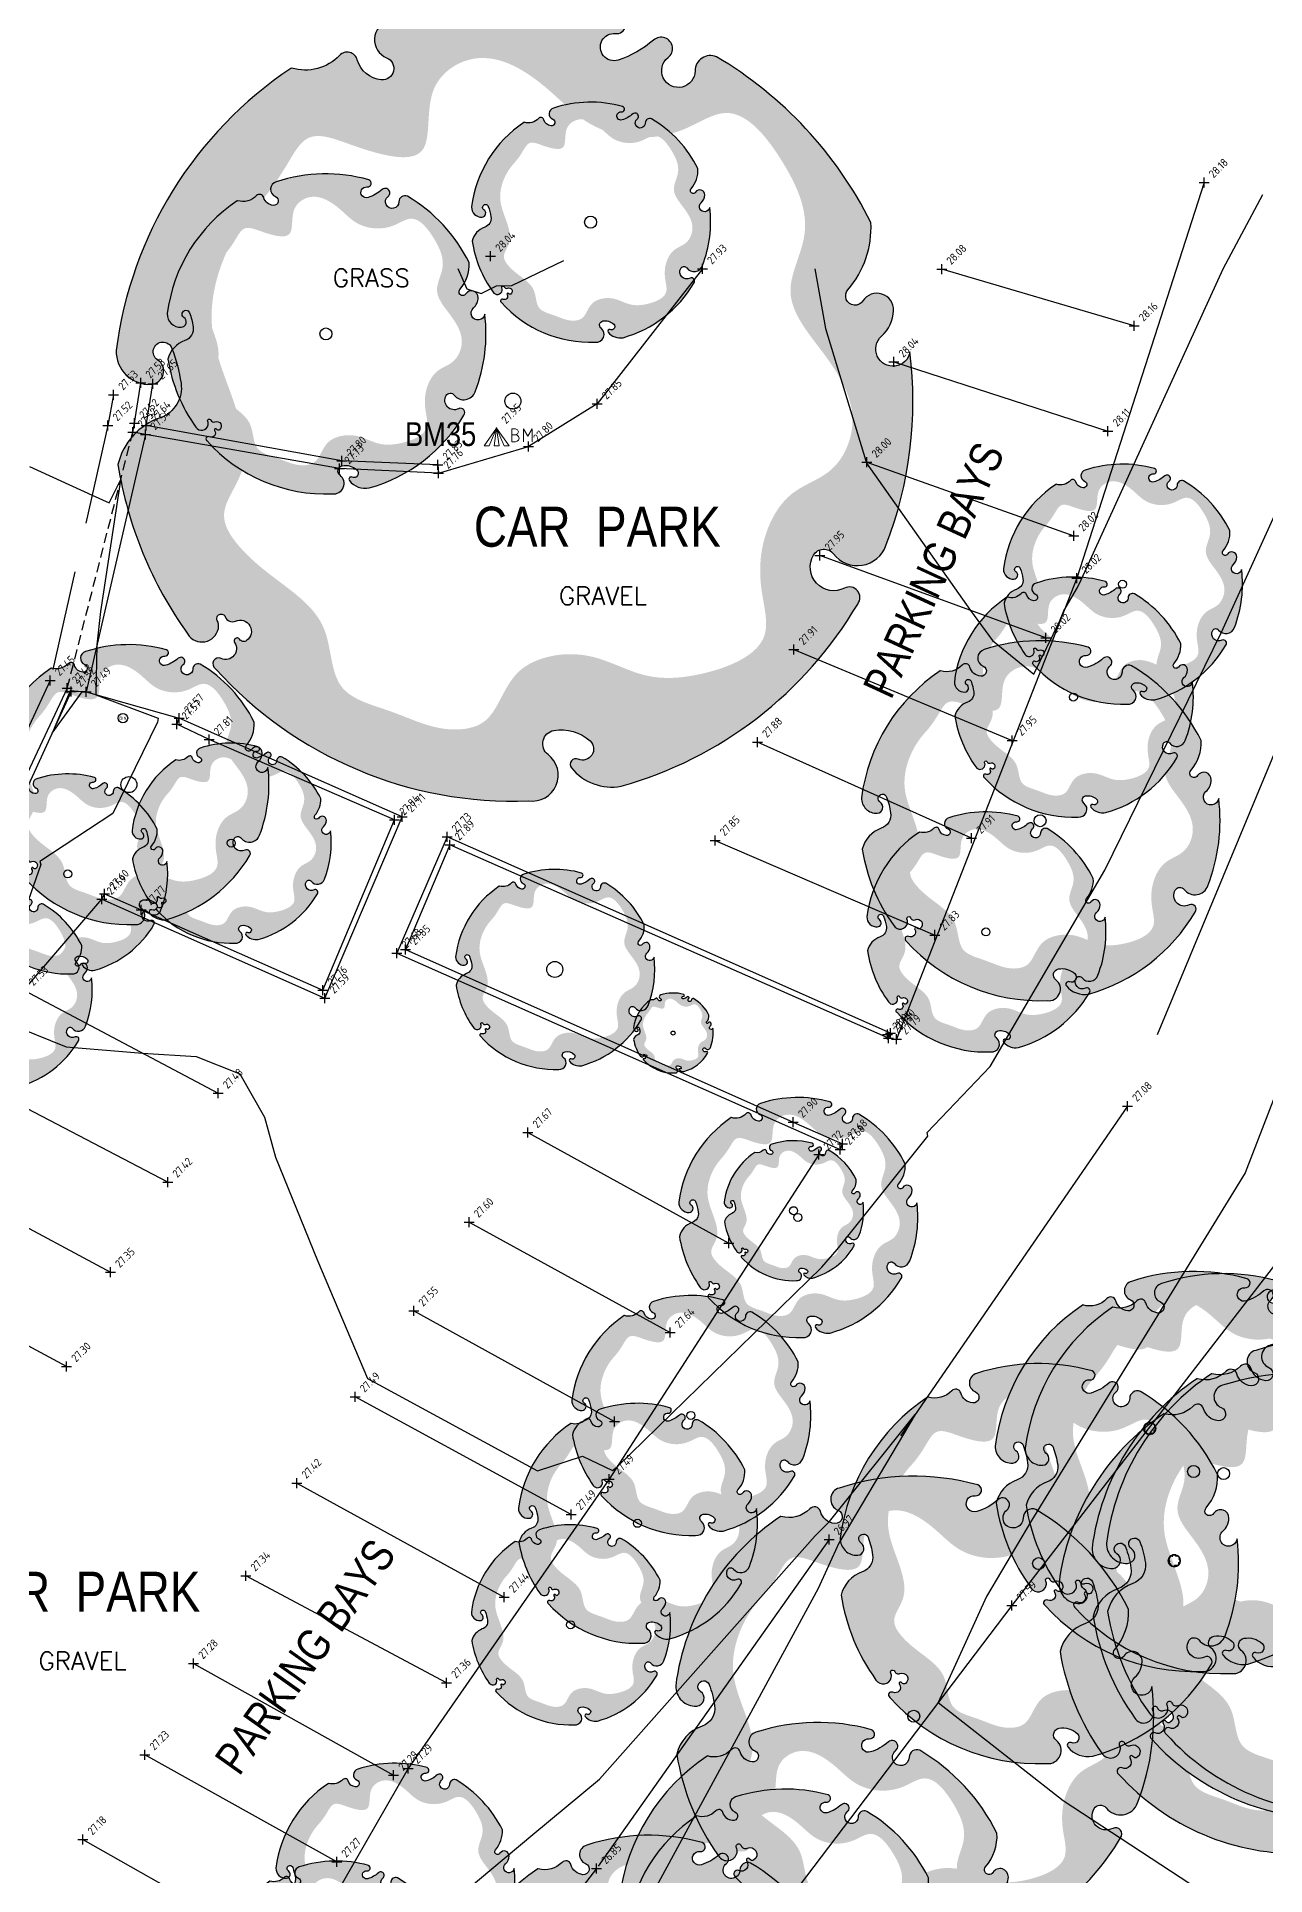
# Model space of a CAD drawing. Header units: metres. Extents: x 245957 to 247358, y 7418632 to 7419642.
# Drawn here: x 246397.84 to 246428.55, y 7419050.62 to 7419096.57 of the extents above; entities that cross this region are included whole.
import ezdxf
from ezdxf.enums import TextEntityAlignment as Align

# ---------------------------------------------------------------- set-up
doc = ezdxf.new("R2010")
doc.units = ezdxf.units.M
doc.header["$PDSIZE"] = 1
for name, pattern in [('DASHDOT', [10, 5, -2.5, 0, -2.5]), ('DASHED', [0.75, 0.5, -0.25]), ('HIDDEN', [0.375, 0.25, -0.125]), ('PHANTOM', [2.5, 1.25, -0.25, 0.25, -0.25, 0.25, -0.25])]:
    doc.linetypes.add(name, pattern=pattern)
for name, color, linetype in [('-TEXT', 7, 'Continuous'), ('017_NAIL-L', 8, 'Continuous'), ('102_TOP_OF_BANK', 37, 'PHANTOM'), ('102_TOP_OF_BANK-L', 37, 'PHANTOM'), ('102_TOP_OF_BANK-S', 37, 'PHANTOM'), ('103_TOE_OF_BATTER', 37, 'DASHDOT'), ('103_TOE_OF_BATTER-L', 37, 'DASHDOT'), ('103_TOE_OF_BATTER-S', 37, 'DASHDOT'), ('104_EXISTING_SURFACE-L', 35, 'Continuous'), ('104_EXISTING_SURFACE-S', 35, 'Continuous'), ('201_SINGLE_TREE-H', 63, 'Continuous'), ('201_SINGLE_TREE-S', 96, 'Continuous'), ('301_DRAIN_CONC-EARTH', 84, 'HIDDEN'), ('403_EDGE_OF_BITUMEN', 8, 'Continuous'), ('403_EDGE_OF_BITUMEN-L', 8, 'Continuous'), ('403_EDGE_OF_BITUMEN-S', 8, 'Continuous'), ('405_EDGE_FORMATION', 33, 'Continuous'), ('405_EDGE_FORMATION-L', 33, 'Continuous'), ('405_EDGE_FORMATION-S', 33, 'Continuous'), ('408_BACK_OF_KERB', 10, 'Continuous'), ('408_BACK_OF_KERB-L', 10, 'Continuous'), ('408_BACK_OF_KERB-S', 10, 'Continuous'), ('418_LANE_LINE_SOLID', 53, 'Continuous'), ('418_LANE_LINE_SOLID-L', 53, 'Continuous'), ('418_LANE_LINE_SOLID-S', 53, 'Continuous'), ('522_RUBBISH_BIN-S', 89, 'Continuous'), ('622_RETAIN_WALL_WOOD', 45, 'STONEWALL'), ('622_RETAIN_WALL_WOOD-L', 45, 'STONEWALL'), ('622_RETAIN_WALL_WOOD-S', 45, 'STONEWALL'), ('641_PARAPET-L', 228, 'Continuous'), ('641_PARAPET-S', 228, 'Continuous'), ('COORDS', 2, 'Continuous'), ('EX-BENCHMARK', 7, 'Continuous'), ('EX-BENCHMARK_(SLS)', 8, 'Continuous'), ('Surface_Contours_Major', 4, 'Continuous'), ('Surface_Contours_Minor', 253, 'Continuous')]:
    doc.layers.add(name, color=color, linetype=linetype)
for name, color, linetype, true_color in [('406_LIP_OF_KERB', 7, 'HIDDEN', 0xff4100), ('406_LIP_OF_KERB-L', 7, 'HIDDEN', 0xff4100), ('406_LIP_OF_KERB-S', 7, 'HIDDEN', 0xff4100), ('407_INVERT_OF_KERB', 7, 'DASHED', 0xff4100), ('407_INVERT_OF_KERB-L', 7, 'DASHED', 0xff4100), ('407_INVERT_OF_KERB-S', 7, 'DASHED', 0xff4100), ('419_EDGE_OF_CONCRETE', 7, 'Continuous', 0xff4100)]:
    doc.layers.add(name, color=color, linetype=linetype, true_color=true_color)
doc.styles.add('BOLD', font='ARIALN.TTF')
doc.styles.add('ISO', font='iso.shx')
doc.styles.add('ISO2.5', font='isocp.shx', dxfattribs={"height": 2.5})
doc.styles.get("Standard").update_dxf_attribs({"font": 'SIMPLEX.shx'})
doc.linetypes.add('STONEWALL', pattern='A,0,-0.0625,[131,AECCLAND,S=1,R=0,X=0,Y=0],-0.06303', length=0.12553)

# ---------------------------------------------------------------- blocks, each defined once
blk = doc.blocks.new('CROSS')
at = {"color": 0, "linetype": 'Continuous'}
for p, q in [((-0.5, 0), (0.5, 0)), ((0, -0.5), (0, 0.5))]:
    blk.add_line(p, q, dxfattribs=at)
blk = doc.blocks.new('201T')
at = {"layer": '201_SINGLE_TREE-S'}
blk.add_circle((0, 0), 0.5, dxfattribs=at)
blk = doc.blocks.new('201C')
at = {"layer": '201_SINGLE_TREE-H', "transparency": 33554534}
h = blk.add_hatch(color=256, dxfattribs=at)
h.paths.add_polyline_path([(-0.3717, -0.3344, 0.222926), (0.0196, -0.4996, 0.770799), (0.0439, -0.4417, -0.650302), (0.0511, -0.4116, -0.234737), (0.0964, -0.4247, -0.847312), (0.0816, -0.4475, 0.78443), (0.0732, -0.4583, 0.276934), (0.1352, -0.4813, 0.193599), (0.4309, -0.2536, 0.800435), (0.4144, -0.2337, -0.75216), (0.3757, -0.1925, -0.528914), (0.4006, -0.1909, 0.594112), (0.4663, -0.1804, 0.123805), (0.4962, 0.0616, -1.41759), (0.4607, 0.0811, 0.206906), (0.4758, 0.1133, 0.759729), (0.4374, 0.1252, -1.073307), (0.4187, 0.1392, 0.194379), (0.4474, 0.2231, 0.144612), (0.2544, 0.4304, 0.53339), (0.2277, 0.4128, -1.592592), (0.1939, 0.4293, 1.030038), (0.1758, 0.4513, -0.10361), (0.1314, 0.4262, -1.238487), (0.1282, 0.4593, 0.884725), (0.1336, 0.4818, 0.147549), (-0.1551, 0.4753, 0.71725), (-0.1579, 0.4291, -0.864032), (-0.1646, 0.4015, -0.310704), (-0.1946, 0.4266, 0.58143), (-0.2167, 0.4321, -0.281558), (-0.2766, 0.4162), (-0.2775, 0.4159, 0.217121), (-0.4959, 0.0634), (-0.4959, 0.0634, 0.440011), (-0.4522, 0.021, 0.723973), (-0.4442, 0.0516, -1.384648), (-0.4262, 0.0659, -0.051107), (-0.4149, 0.0223, -0.361502), (-0.441, -0.0208, 0.256822), (-0.4937, -0.0791, 0.116166), (-0.4065, -0.2911, 0.67803), (-0.3682, -0.2843, 0.170035), (-0.3696, -0.274, -1.054701), (-0.3596, -0.2696, 0.431903), (-0.3468, -0.2749, -0.910728), (-0.3329, -0.2993, -0.42046), (-0.3418, -0.2976, 1.007885), (-0.3479, -0.3018, -0.766634), (-0.3646, -0.3216, 0.938602), (-0.3717, -0.3344)])
edge = h.paths.add_edge_path(flags=16)
edge.add_spline(control_points=[(-0.3177, 0.2468), (-0.303, 0.2628), (-0.2856, 0.2893), (-0.256, 0.3411), (-0.1928, 0.3155), (-0.0921, 0.286), (-0.1162, 0.3941), (-0.0359, 0.4462), (0.0392, 0.3985), (0.1028, 0.3299), (0.1957, 0.3214), (0.2784, 0.3804), (0.3442, 0.2961), (0.3785, 0.2147), (0.3303, 0.1307), (0.3915, 0.0592), (0.4378, -0.0139), (0.4055, -0.0919), (0.3459, -0.1091), (0.3102, -0.1666), (0.3057, -0.2282), (0.3286, -0.3091), (0.2408, -0.3447), (0.1647, -0.3496), (0.103, -0.3142), (0.0463, -0.3153), (0.0047, -0.3356), (-0.0139, -0.3682), (-0.0327, -0.4069), (-0.0927, -0.4151), (-0.1463, -0.3868), (-0.23, -0.3665), (-0.2245, -0.2773), (-0.2864, -0.2294), (-0.3344, -0.1941), (-0.3737, -0.1409), (-0.3276, -0.0866), (-0.344, -0.0009), (-0.3866, 0.0828), (-0.3665, 0.1796), (-0.3359, 0.2271), (-0.3177, 0.2468)], knot_values=[0, 0, 0, 0, 0.064972, 0.101243, 0.15652, 0.245586, 0.324463, 0.387907, 0.486094, 0.554514, 0.671826, 0.728629, 0.823661, 0.919885, 0.989953, 1.075257, 1.171704, 1.23593, 1.293575, 1.346478, 1.426142, 1.479146, 1.570817, 1.644481, 1.712561, 1.774901, 1.807, 1.846291, 1.885582, 1.928182, 2.007036, 2.074591, 2.151638, 2.226455, 2.293426, 2.340744, 2.397548, 2.47317, 2.587294, 2.673595, 2.754259, 2.754259, 2.754259, 2.754259], degree=3, periodic=0)
at = {"layer": '201_SINGLE_TREE-S'}
blk.add_lwpolyline([(-0.3717, -0.3344, 0.222926), (0.0196, -0.4996, 0.770799), (0.0439, -0.4417, -0.650302), (0.0511, -0.4116, -0.234737), (0.0964, -0.4247, -0.847312), (0.0816, -0.4475, 0.78443), (0.0732, -0.4583, 0.276934), (0.1352, -0.4813, 0.193599), (0.4309, -0.2536, 0.800435), (0.4144, -0.2337, -0.75216), (0.3757, -0.1925, -0.528914), (0.4006, -0.1909, 0.594112), (0.4663, -0.1804, 0.123805), (0.4962, 0.0616, -1.41759), (0.4607, 0.0811, 0.206906), (0.4758, 0.1133, 0.759729), (0.4374, 0.1252, -1.073307), (0.4187, 0.1392, 0.194379), (0.4474, 0.2231, 0.144612), (0.2544, 0.4304, 0.53339), (0.2277, 0.4128, -1.592592), (0.1939, 0.4293, 1.030038), (0.1758, 0.4513, -0.10361), (0.1314, 0.4262, -1.238487), (0.1282, 0.4593, 0.884725), (0.1336, 0.4818, 0.147549), (-0.1551, 0.4753, 0.71725), (-0.1579, 0.4291, -0.864032), (-0.1646, 0.4015, -0.310704), (-0.1946, 0.4266, 0.58143), (-0.2167, 0.4321, -0.281558), (-0.2766, 0.4162), (-0.2775, 0.4159, 0.217121), (-0.4959, 0.0634), (-0.4959, 0.0634, 0.440011), (-0.4522, 0.021, 0.723973), (-0.4442, 0.0516, -1.384648), (-0.4262, 0.0659, -0.051107), (-0.4149, 0.0223, -0.361502), (-0.441, -0.0208, 0.256822), (-0.4937, -0.0791, 0.116166), (-0.4065, -0.2911, 0.67803), (-0.3682, -0.2843, 0.170035), (-0.3696, -0.274, -1.054701), (-0.3596, -0.2696, 0.431903), (-0.3468, -0.2749, -0.910728), (-0.3329, -0.2993, -0.42046), (-0.3418, -0.2976, 1.007885), (-0.3479, -0.3018, -0.766634), (-0.3646, -0.3216, 0.938602), (-0.3717, -0.3344)], format="xyb", dxfattribs=at)
blk = doc.blocks.new('522')
at = {"color": 0}
blk.add_circle((0, 0), 0.478, dxfattribs=at).dxf.unprotected_set("ltscale", 0)
at = {"color": 0, "style": 'ISO'}
blk.add_text('BIN', height=0.317, dxfattribs=at).set_placement((0, 0), align=Align.MIDDLE_CENTER)
blk = doc.blocks.new('GR')
at = {"layer": '-TEXT'}
blk.add_text('GRAVEL', height=0.45, dxfattribs=at).set_placement((0.042, -0.219), align=Align.CENTER)
blk = doc.blocks.new('G')
at = {"layer": '-TEXT'}
blk.add_text('GRASS', height=0.45, dxfattribs=at).set_placement((0.021, -0.235), align=Align.CENTER)
blk = doc.blocks.new('BM')
at = {"color": 0, "linetype": 'Continuous', "lineweight": 13}
for p, q in [((0, 0), (-0.31, -0.437)), ((-0.186, -0.437), (0, 0)), ((0, 0), (-0.062, -0.437)), ((0, 0), (0.186, -0.437)), ((0.31, -0.437), (0, 0)), ((0, 0), (0.062, -0.437)), ((-0.31, -0.437), (-0.186, -0.437)), ((-0.062, -0.437), (0.062, -0.437)), ((0.186, -0.437), (0.31, -0.437)), ((0.472, -0.017), (0.383, -0.017)), ((0.383, -0.017), (0.383, -0.339)), ((0.472, -0.161), (0.383, -0.161)), ((0.383, -0.161), (0.389, -0.161)), ((0.383, -0.339), (0.472, -0.339)), ((0.383, -0.339), (0.389, -0.339)), ((0.522, -0.039), (0.472, -0.017)), ((0.472, -0.161), (0.522, -0.139)), ((0.516, -0.172), (0.472, -0.161)), ((0.472, -0.339), (0.516, -0.327)), ((0.549, -0.206), (0.516, -0.172)), ((0.516, -0.327), (0.549, -0.294)), ((0.544, -0.089), (0.522, -0.039)), ((0.522, -0.139), (0.544, -0.089)), ((0.56, -0.25), (0.549, -0.206)), ((0.549, -0.294), (0.56, -0.25)), ((0.671, -0.339), (0.671, -0.017)), ((0.671, -0.017), (0.776, -0.194)), ((0.776, -0.194), (0.887, -0.017)), ((0.887, -0.017), (0.887, -0.339))]:
    blk.add_line(p, q, dxfattribs=at)

msp = doc.modelspace()

# ---------------------------------------------------------------- linework, layer by layer
at = {"layer": '102_TOP_OF_BANK', "ltscale": 20}
for p, q in [((246429.798, 7419067.186), (246422.211, 7419057.359)), ((246422.211, 7419057.359), (246415.26, 7419048.192))]:
    msp.add_line(p, q, dxfattribs=at)
at = {"layer": '103_TOE_OF_BATTER', "ltscale": 2}
for p, q in [((246429.682, 7419080.855), (246425.104, 7419069.838)), ((246425.104, 7419069.838), (246417.645, 7419059.005)), ((246417.645, 7419059.005), (246411.832, 7419050.783)), ((246411.832, 7419050.783), (246403.106, 7419039.513))]:
    msp.add_line(p, q, dxfattribs=at)
at = {"layer": '301_DRAIN_CONC-EARTH'}
msp.add_line((246398.601, 7419080.284), (246400.24, 7419086.686), dxfattribs=at)
at = {"layer": '403_EDGE_OF_BITUMEN'}
msp.add_line((246400.56, 7419086.631), (246399.073, 7419080.194), dxfattribs=at)
at = {"layer": '405_EDGE_FORMATION'}
for p, q in [((246427.021, 7419092.931), (246423.836, 7419083.036)), ((246414.477, 7419090.773), (246411.847, 7419087.393)), ((246411.847, 7419087.393), (246410.13, 7419086.332)), ((246407.885, 7419085.661), (246410.13, 7419086.332)), ((246423.836, 7419083.036), (246419.327, 7419071.517)), ((246399.073, 7419080.194), (246401.401, 7419079.54)), ((246397.516, 7419072.737), (246399.467, 7419075.011)), ((246417.386, 7419068.633), (246412.147, 7419060.519)), ((246412.147, 7419060.519), (246407.123, 7419053.287)), ((246407.123, 7419053.287), (246400.056, 7419040.963))]:
    msp.add_line(p, q, dxfattribs=at)
at = {"layer": '406_LIP_OF_KERB', "ltscale": 10}
for p, q in [((246399.759, 7419087.624), (246399.617, 7419086.853)), ((246399.617, 7419086.853), (246398.173, 7419080.48)), ((246398.173, 7419080.48), (246396.452, 7419076.764))]:
    msp.add_line(p, q, dxfattribs=at)
at = {"layer": '407_INVERT_OF_KERB', "ltscale": 10}
for p, q in [((246400.282, 7419086.912), (246400.437, 7419087.921)), ((246400.24, 7419086.686), (246400.282, 7419086.912)), ((246400.56, 7419086.631), (246400.24, 7419086.686)), ((246405.409, 7419085.777), (246400.56, 7419086.631)), ((246407.885, 7419085.661), (246405.409, 7419085.777)), ((246398.601, 7419080.284), (246396.804, 7419076.472))]:
    msp.add_line(p, q, dxfattribs=at)
at = {"layer": '408_BACK_OF_KERB'}
for p, q in [((246400.571, 7419086.855), (246400.741, 7419087.891)), ((246405.463, 7419085.973), (246400.571, 7419086.855)), ((246407.864, 7419085.874), (246405.463, 7419085.973)), ((246407.864, 7419085.874), (246407.885, 7419085.661)), ((246398.699, 7419080.208), (246396.976, 7419076.426))]:
    msp.add_line(p, q, dxfattribs=at)
at = {"layer": '418_LANE_LINE_SOLID'}
for p, q in [((246425.271, 7419089.343), (246420.461, 7419090.761)), ((246419.263, 7419088.443), (246424.615, 7419086.714)), ((246418.593, 7419085.936), (246423.761, 7419084.094)), ((246423.064, 7419081.543), (246417.417, 7419083.608)), ((246416.768, 7419081.256), (246422.223, 7419078.982)), ((246421.205, 7419076.537), (246415.854, 7419078.938)), ((246414.795, 7419076.483), (246420.289, 7419074.118)), ((246397.516, 7419072.737), (246402.373, 7419070.162)), ((246401.113, 7419067.94), (246396.201, 7419070.504)), ((246410.117, 7419069.18), (246415.14, 7419066.419)), ((246394.774, 7419068.318), (246399.678, 7419065.69)), ((246408.647, 7419066.942), (246413.67, 7419064.181)), ((246398.583, 7419063.332), (246393.394, 7419066.109)), ((246407.261, 7419064.72), (246412.284, 7419061.959)), ((246411.197, 7419059.63), (246405.797, 7419062.573)), ((246404.341, 7419060.418), (246409.525, 7419057.565)), ((246408.082, 7419055.425), (246403.064, 7419058.101)), ((246401.756, 7419055.906), (246406.76, 7419053.115)), ((246405.336, 7419050.948), (246400.54, 7419053.626)), ((246398.992, 7419051.509), (246404.065, 7419048.639))]:
    msp.add_line(p, q, dxfattribs=at)
at = {"layer": '419_EDGE_OF_CONCRETE'}
msp.add_line((246399.073, 7419080.194), (246398.699, 7419080.208), dxfattribs=at)
at = {"layer": '622_RETAIN_WALL_WOOD'}
for p, q in [((246401.338, 7419079.387), (246401.401, 7419079.54)), ((246402.147, 7419079.001), (246401.338, 7419079.387)), ((246406.971, 7419077.074), (246401.401, 7419079.54)), ((246406.784, 7419076.999), (246402.147, 7419079.001)), ((246404.989, 7419072.737), (246406.784, 7419076.999)), ((246405.038, 7419072.539), (246406.971, 7419077.074)), ((246408.094, 7419076.569), (246406.841, 7419073.668)), ((246419.181, 7419071.663), (246408.094, 7419076.569)), ((246408.164, 7419076.369), (246407.059, 7419073.754)), ((246419.128, 7419071.539), (246408.164, 7419076.369)), ((246399.467, 7419075.011), (246399.534, 7419075.146)), ((246399.534, 7419075.146), (246400.449, 7419074.748)), ((246399.467, 7419075.011), (246405.038, 7419072.539)), ((246400.449, 7419074.748), (246404.989, 7419072.737)), ((246406.841, 7419073.668), (246417.923, 7419068.757)), ((246407.059, 7419073.754), (246416.751, 7419069.439)), ((246419.128, 7419071.539), (246419.181, 7419071.663)), ((246416.751, 7419069.439), (246417.985, 7419068.9)), ((246417.923, 7419068.757), (246417.985, 7419068.9))]:
    msp.add_line(p, q, dxfattribs=at)
at = {"layer": 'COORDS', "color": 7, "linetype": 'Continuous'}
msp.add_point((246409.335, 7419086.785), dxfattribs=at)
at = {"layer": 'Surface_Contours_Major'}
for points, elevation in [([(246417.289, 7419090.767), (246417.554, 7419089.274), (246418.562, 7419085.972), (246418.569, 7419085.941), (246418.58, 7419085.911), (246421.184, 7419082.23), (246421.733, 7419081.482), (246422.767, 7419080.64), (246423.407, 7419081.958), (246423.516, 7419082.219), (246423.858, 7419082.804), (246423.951, 7419082.993), (246427.497, 7419090.768), (246428.487, 7419092.628)], 28), ([(246408.361, 7419090.774), (246408.588, 7419090.268), (246408.947, 7419090.154), (246409.331, 7419090.342), (246409.711, 7419090.353), (246411.015, 7419090.977)], 28), ([(246405.477, 7419047.645), (246410.236, 7419051.631), (246411.904, 7419053.015), (246417.295, 7419059.101), (246417.633, 7419059.43), (246417.657, 7419059.458), (246419.797, 7419062.132), (246417.89, 7419058.916), (246417.374, 7419057.782), (246413.062, 7419049.853)], 27)]:
    msp.add_lwpolyline(points, dxfattribs=dict(at, elevation=elevation))
at = {"layer": 'Surface_Contours_Minor', "elevation": 27.5}
for points in [[(246435.362, 7419091.049), (246434.531, 7419087.45), (246432.227, 7419079.776), (246430.352, 7419074.145), (246428.047, 7419068.174), (246422.704, 7419059.486), (246421.577, 7419057.587), (246420.372, 7419054.934), (246423.496, 7419052.487), (246427.151, 7419050.093), (246433.7, 7419044.372), (246435.314, 7419042.414), (246442.747, 7419038.662), (246450.917, 7419032.099), (246451.791, 7419031.29), (246454.37, 7419028.661), (246462.018, 7419023.062), (246463.843, 7419019.085), (246467.294, 7419015.159), (246470.03, 7419014.484)], [(246397.655, 7419085.832), (246399.223, 7419085.115), (246399.651, 7419084.92), (246399.934, 7419085.491), (246399.434, 7419082.206), (246399.344, 7419081.368), (246399.319, 7419080.125), (246400.872, 7419079.539), (246400.853, 7419079.441), (246399.743, 7419077.157), (246397.919, 7419075.953), (246397.94, 7419075.878), (246397.318, 7419074.088)], [(246397.045, 7419071.938), (246398.575, 7419071.324), (246400.481, 7419071.165), (246401.823, 7419071.078), (246402.913, 7419070.644), (246403.53, 7419069.568), (246403.803, 7419068.568), (246404.854, 7419065.98), (246406.108, 7419063.029), (246410.353, 7419060.721), (246411.478, 7419061.094), (246412.235, 7419060.73), (246412.34, 7419060.818), (246417.461, 7419065.817), (246417.851, 7419066.259), (246420.114, 7419069.087), (246420.096, 7419069.178), (246421.671, 7419070.835), (246424.536, 7419075.741), (246427.452, 7419081.686), (246428.831, 7419084.711)]]:
    msp.add_lwpolyline(points, dxfattribs=at)
msp.add_lwpolyline([(246398.223, 7419079.163), (246398.904, 7419080.101), (246398.97, 7419080.198), (246398.677, 7419080.224), (246398.478, 7419079.772)], close=True, dxfattribs=at)

# ---------------------------------------------------------------- block references
at = {"layer": '-TEXT'}
for name, p in [('G', (246406.182, 7419090.553)), ('GR', (246411.951, 7419082.587)), ('GR', (246398.941, 7419055.965))]:
    msp.add_blockref(name, p, dxfattribs=at)
at = {"layer": '102_TOP_OF_BANK-S', "xscale": 0.25, "yscale": 0.25, "zscale": 0.25}
msp.add_blockref('CROSS', (246422.211, 7419057.359), dxfattribs=at)
at = {"layer": '103_TOE_OF_BATTER-S', "xscale": 0.25, "yscale": 0.25, "zscale": 0.25}
for p in [(246425.104, 7419069.838), (246417.645, 7419059.005), (246411.832, 7419050.783)]:
    msp.add_blockref('CROSS', p, dxfattribs=at)
at = {"layer": '104_EXISTING_SURFACE-S', "xscale": 0.25, "yscale": 0.25, "zscale": 0.25}
msp.add_blockref('CROSS', (246409.183, 7419091.086), dxfattribs=at)
at = {"layer": '201_SINGLE_TREE-S'}
for name, p, xscale, yscale, zscale in [('201C', (246409.742, 7419087.463), 20, 20, 20), ('201C', (246411.683, 7419091.936), 6, 6, 6), ('201C', (246405.068, 7419089.142), 8, 8, 8), ('201T', (246411.683, 7419091.936), 0.3, 0.3, 0.3), ('201T', (246405.068, 7419089.142), 0.3, 0.3, 0.3), ('201T', (246409.742, 7419087.463), 0.4, 0.4, 0.4), ('201C', (246424.981, 7419082.887), 6, 6, 6), ('201C', (246423.752, 7419080.064), 6, 6, 6), ('201T', (246424.981, 7419082.887), 0.2, 0.2, 0.2), ('201C', (246422.919, 7419076.974), 9, 9, 9), ('201C', (246400.143, 7419077.876), 7, 7, 7), ('201T', (246423.752, 7419080.064), 0.2, 0.2, 0.2), ('201C', (246402.699, 7419076.414), 5, 5, 5), ('201C', (246398.612, 7419075.645), 5, 5, 5), ('201T', (246400.143, 7419077.876), 0.4, 0.4, 0.4), ('201C', (246421.567, 7419074.194), 6, 6, 6), ('201T', (246422.919, 7419076.974), 0.3, 0.3, 0.3), ('201T', (246402.699, 7419076.414), 0.2, 0.2, 0.2), ('201T', (246398.612, 7419075.645), 0.2, 0.2, 0.2), ('201C', (246410.789, 7419073.258), 5, 5, 5), ('201C', (246396.725, 7419072.738), 5, 5, 5), ('201T', (246421.567, 7419074.194), 0.2, 0.2, 0.2), ('201T', (246410.789, 7419073.258), 0.4, 0.4, 0.4), ('201C', (246413.747, 7419071.668), 2, 2, 2), ('201T', (246413.747, 7419071.668), 0.1, 0.1, 0.1), ('201C', (246416.865, 7419067.057), 6, 6, 6), ('201C', (246416.759, 7419067.227), 3.5, 3.5, 3.5), ('201T', (246416.759, 7419067.227), 0.2, 0.2, 0.2), ('201T', (246416.865, 7419067.057), 0.2, 0.2, 0.2), ('201C', (246426.758, 7419060.708), 10, 10, 10), ('201C', (246427.509, 7419060.654), 10, 10, 10), ('201C', (246414.19, 7419062.108), 6, 6, 6), ('201C', (246430.171, 7419058.032), 12, 12, 12), ('201C', (246430.532, 7419058.158), 12, 12, 12), ('201C', (246422.883, 7419058.405), 10, 10, 10), ('201C', (246429.344, 7419057.158), 12, 12, 12), ('201C', (246412.855, 7419059.412), 6, 6, 6), ('201T', (246414.19, 7419062.108), 0.2, 0.2, 0.2), ('201T', (246425.66, 7419061.783), 0.3, 0.3, 0.3), ('201C', (246425.66, 7419061.783), 0.3, 0.3, 0.3), ('201T', (246426.758, 7419060.708), 0.3, 0.3, 0.3), ('201T', (246427.509, 7419060.654), 0.3, 0.3, 0.3), ('201C', (246419.762, 7419054.591), 12, 12, 12), ('201T', (246412.855, 7419059.412), 0.2, 0.2, 0.2), ('201C', (246411.182, 7419056.876), 5, 5, 5), ('201T', (246422.883, 7419058.405), 0.3, 0.3, 0.3), ('201T', (246426.275, 7419058.478), 0.3, 0.3, 0.3), ('201C', (246426.275, 7419058.478), 0.3, 0.3, 0.3), ('201T', (246411.182, 7419056.876), 0.2, 0.2, 0.2), ('201C', (246417.369, 7419049.435), 10, 10, 10), ('201T', (246419.762, 7419054.591), 0.3, 0.3, 0.3), ('201C', (246406.793, 7419050.415), 6, 6, 6), ('201C', (246416.55, 7419048.769), 8, 8, 8), ('201C', (246413.138, 7419046.615), 10, 10, 10), ('201C', (246405.326, 7419047.97), 6, 6, 6)]:
    msp.add_blockref(name, p, dxfattribs=dict(at, xscale=xscale, yscale=yscale, zscale=zscale))
at = {"layer": '403_EDGE_OF_BITUMEN-S', "xscale": 0.25, "yscale": 0.25, "zscale": 0.25}
msp.add_blockref('CROSS', (246399.073, 7419080.194), dxfattribs=at)
at = {"layer": '405_EDGE_FORMATION-S', "xscale": 0.25, "yscale": 0.25, "zscale": 0.25}
for p in [(246427.021, 7419092.931), (246414.477, 7419090.773), (246411.847, 7419087.393), (246410.13, 7419086.332), (246423.836, 7419083.036), (246419.327, 7419071.517), (246417.386, 7419068.633), (246412.147, 7419060.519), (246407.123, 7419053.287)]:
    msp.add_blockref('CROSS', p, dxfattribs=at)
at = {"layer": '406_LIP_OF_KERB-S', "xscale": 0.25, "yscale": 0.25, "zscale": 0.25}
for p in [(246399.759, 7419087.624), (246399.617, 7419086.853), (246398.173, 7419080.48)]:
    msp.add_blockref('CROSS', p, dxfattribs=at)
at = {"layer": '407_INVERT_OF_KERB-S', "xscale": 0.25, "yscale": 0.25, "zscale": 0.25}
for p in [(246400.437, 7419087.921), (246400.282, 7419086.912), (246400.24, 7419086.686), (246400.56, 7419086.631), (246405.409, 7419085.777), (246407.885, 7419085.661), (246398.601, 7419080.284)]:
    msp.add_blockref('CROSS', p, dxfattribs=at)
at = {"layer": '408_BACK_OF_KERB-S', "xscale": 0.25, "yscale": 0.25, "zscale": 0.25}
for p in [(246400.741, 7419087.891), (246400.571, 7419086.855), (246405.463, 7419085.973), (246407.864, 7419085.874), (246398.699, 7419080.208)]:
    msp.add_blockref('CROSS', p, dxfattribs=at)
at = {"layer": '418_LANE_LINE_SOLID-S', "xscale": 0.25, "yscale": 0.25, "zscale": 0.25}
for p in [(246420.461, 7419090.761), (246425.271, 7419089.343), (246419.263, 7419088.443), (246424.615, 7419086.714), (246418.593, 7419085.936), (246423.761, 7419084.094), (246417.417, 7419083.608), (246423.064, 7419081.543), (246416.768, 7419081.256), (246415.854, 7419078.938), (246422.223, 7419078.982), (246414.795, 7419076.483), (246421.205, 7419076.537), (246420.289, 7419074.118), (246402.373, 7419070.162), (246410.117, 7419069.18), (246401.113, 7419067.94), (246408.647, 7419066.942), (246415.14, 7419066.419), (246399.678, 7419065.69), (246407.261, 7419064.72), (246413.67, 7419064.181), (246398.583, 7419063.332), (246405.797, 7419062.573), (246412.284, 7419061.959), (246404.341, 7419060.418), (246411.197, 7419059.63), (246403.064, 7419058.101), (246409.525, 7419057.565), (246401.756, 7419055.906), (246408.082, 7419055.425), (246400.54, 7419053.626), (246406.76, 7419053.115), (246398.992, 7419051.509), (246405.336, 7419050.948)]:
    msp.add_blockref('CROSS', p, dxfattribs=at)
at = {"layer": '522_RUBBISH_BIN-S', "xscale": 0.25, "yscale": 0.25, "zscale": 0.25}
msp.add_blockref('522', (246399.992, 7419079.539), dxfattribs=at)
at = {"layer": '622_RETAIN_WALL_WOOD-S', "xscale": 0.25, "yscale": 0.25, "zscale": 0.25}
for p in [(246401.401, 7419079.54), (246401.338, 7419079.387), (246402.147, 7419079.001), (246406.784, 7419076.999), (246406.971, 7419077.074), (246408.094, 7419076.569), (246408.164, 7419076.369), (246399.467, 7419075.011), (246399.534, 7419075.146), (246400.449, 7419074.748), (246406.841, 7419073.668), (246407.059, 7419073.754), (246404.989, 7419072.737), (246405.038, 7419072.539), (246419.128, 7419071.539), (246419.181, 7419071.663), (246416.751, 7419069.439), (246417.923, 7419068.757), (246417.985, 7419068.9)]:
    msp.add_blockref('CROSS', p, dxfattribs=at)
at = {"layer": '641_PARAPET-S', "xscale": 0.25, "yscale": 0.25, "zscale": 0.25}
msp.add_blockref('CROSS', (246419.105, 7419071.632), dxfattribs=at)
at = {"layer": 'EX-BENCHMARK_(SLS)'}
msp.add_blockref('BM', (246409.335, 7419086.785), dxfattribs=at)

# ---------------------------------------------------------------- texts
at = {"layer": '-TEXT', "style": 'BOLD'}
for rotation, p in [(65.2773, (246420.622, 7419083.076, 28)), (54.6023, (246404.873, 7419055.851))]:
    msp.add_text('PARKING BAYS', height=0.8, rotation=rotation, dxfattribs=at).set_placement(p, align=Align.CENTER)
for p in [(246411.852, 7419083.824), (246398.842, 7419057.202)]:
    msp.add_text('CAR  PARK', height=1, dxfattribs=at).set_placement(p, align=Align.CENTER)
at = {"layer": '017_NAIL-L', "style": 'ISO2.5'}
msp.add_text('27.95', height=0.2, rotation=45, dxfattribs=at).set_placement((246409.502, 7419086.952), align=Align.MIDDLE_LEFT)
at = {"layer": '102_TOP_OF_BANK-L', "style": 'ISO2.5'}
msp.add_text('27.59', height=0.2, rotation=45, dxfattribs=at).set_placement((246422.379, 7419057.526), align=Align.MIDDLE_LEFT)
at = {"layer": '103_TOE_OF_BATTER-L', "style": 'ISO2.5'}
for s, p in [('27.08', (246425.271, 7419070.006)), ('26.97', (246417.812, 7419059.173)), ('26.85', (246411.999, 7419050.95))]:
    msp.add_text(s, height=0.2, rotation=45, dxfattribs=at).set_placement(p, align=Align.MIDDLE_LEFT)
at = {"layer": '104_EXISTING_SURFACE-L', "style": 'ISO2.5'}
msp.add_text('28.04', height=0.2, rotation=45, dxfattribs=at).set_placement((246409.351, 7419091.253), align=Align.MIDDLE_LEFT)
at = {"layer": '403_EDGE_OF_BITUMEN-L', "style": 'ISO2.5'}
msp.add_text('27.49', height=0.2, rotation=45, dxfattribs=at).set_placement((246399.241, 7419080.362), align=Align.MIDDLE_LEFT)
at = {"layer": '405_EDGE_FORMATION-L', "style": 'ISO2.5'}
for s, p in [('28.18', (246427.188, 7419093.098)), ('27.93', (246414.645, 7419090.94)), ('27.85', (246412.014, 7419087.56)), ('27.80', (246410.297, 7419086.499)), ('28.02', (246424.004, 7419083.203)), ('27.79', (246419.494, 7419071.684)), ('27.72', (246417.553, 7419068.801)), ('27.49', (246412.315, 7419060.687)), ('27.29', (246407.29, 7419053.455))]:
    msp.add_text(s, height=0.2, rotation=45, dxfattribs=at).set_placement(p, align=Align.MIDDLE_LEFT)
at = {"layer": '406_LIP_OF_KERB-L', "style": 'ISO2.5'}
for s, p in [('27.53', (246399.926, 7419087.792)), ('27.52', (246399.784, 7419087.02)), ('27.45', (246398.34, 7419080.648))]:
    msp.add_text(s, height=0.2, rotation=45, dxfattribs=at).set_placement(p, align=Align.MIDDLE_LEFT)
at = {"layer": '407_INVERT_OF_KERB-L', "style": 'ISO2.5'}
for s, p in [('27.53', (246400.605, 7419088.088)), ('27.52', (246400.45, 7419087.079)), ('27.52', (246400.407, 7419086.853)), ('27.54', (246400.728, 7419086.798)), ('27.73', (246405.577, 7419085.944)), ('27.76', (246408.052, 7419085.829)), ('27.42', (246398.768, 7419080.452))]:
    msp.add_text(s, height=0.2, rotation=45, dxfattribs=at).set_placement(p, align=Align.MIDDLE_LEFT)
at = {"layer": '408_BACK_OF_KERB-L', "style": 'ISO2.5'}
for s, p in [('27.65', (246400.908, 7419088.059)), ('27.64', (246400.738, 7419087.022)), ('27.80', (246405.63, 7419086.141)), ('27.83', (246408.031, 7419086.042)), ('27.52', (246398.866, 7419080.375))]:
    msp.add_text(s, height=0.2, rotation=45, dxfattribs=at).set_placement(p, align=Align.MIDDLE_LEFT)
at = {"layer": '418_LANE_LINE_SOLID-L', "style": 'ISO2.5'}
for s, p in [('28.08', (246420.628, 7419090.928)), ('28.16', (246425.438, 7419089.511)), ('28.04', (246419.431, 7419088.61)), ('28.11', (246424.782, 7419086.881)), ('28.00', (246418.76, 7419086.104)), ('28.02', (246423.928, 7419084.261)), ('27.95', (246417.585, 7419083.775)), ('28.02', (246423.232, 7419081.71)), ('27.91', (246416.936, 7419081.423)), ('27.88', (246416.021, 7419079.106)), ('27.95', (246422.39, 7419079.15)), ('27.85', (246414.962, 7419076.65)), ('27.91', (246421.373, 7419076.704)), ('27.83', (246420.456, 7419074.285)), ('27.53', (246397.683, 7419072.905)), ('27.48', (246402.54, 7419070.33)), ('27.67', (246410.284, 7419069.348)), ('27.42', (246401.28, 7419068.108)), ('27.60', (246408.814, 7419067.109)), ('27.35', (246399.846, 7419065.857)), ('27.55', (246407.428, 7419064.887)), ('27.64', (246413.838, 7419064.349)), ('27.30', (246398.751, 7419063.499)), ('27.49', (246405.964, 7419062.74)), ('27.42', (246404.508, 7419060.585)), ('27.49', (246411.365, 7419059.798)), ('27.34', (246403.231, 7419058.268)), ('27.44', (246409.692, 7419057.732)), ('27.28', (246401.923, 7419056.074)), ('27.36', (246408.249, 7419055.593)), ('27.23', (246400.707, 7419053.793)), ('27.29', (246406.927, 7419053.282)), ('27.18', (246399.159, 7419051.676)), ('27.27', (246405.503, 7419051.115))]:
    msp.add_text(s, height=0.2, rotation=45, dxfattribs=at).set_placement(p, align=Align.MIDDLE_LEFT)
at = {"layer": '622_RETAIN_WALL_WOOD-L', "style": 'ISO2.5'}
for s, p in [('27.57', (246401.569, 7419079.707)), ('27.57', (246401.506, 7419079.554)), ('27.81', (246402.314, 7419079.168)), ('27.84', (246406.951, 7419077.166)), ('27.71', (246407.138, 7419077.241)), ('27.73', (246408.261, 7419076.736)), ('27.89', (246408.331, 7419076.537)), ('27.59', (246399.634, 7419075.179)), ('27.60', (246399.701, 7419075.313)), ('27.77', (246400.616, 7419074.915)), ('27.68', (246407.008, 7419073.835)), ('27.85', (246407.226, 7419073.922)), ('27.76', (246405.157, 7419072.905)), ('27.59', (246405.206, 7419072.706)), ('27.79', (246419.296, 7419071.706)), ('27.80', (246419.349, 7419071.83)), ('27.90', (246416.919, 7419069.606)), ('27.68', (246418.09, 7419068.924)), ('27.68', (246418.152, 7419069.067))]:
    msp.add_text(s, height=0.2, rotation=45, dxfattribs=at).set_placement(p, align=Align.MIDDLE_LEFT)
at = {"layer": '641_PARAPET-L', "style": 'ISO2.5'}
msp.add_text('28.04', height=0.2, rotation=45, dxfattribs=at).set_placement((246419.272, 7419071.799), align=Align.MIDDLE_LEFT)
at = {"layer": 'EX-BENCHMARK', "color": 2, "style": 'BOLD'}
msp.add_text('BM35', height=0.595, dxfattribs=at).set_placement((246407.935, 7419086.638), align=Align.MIDDLE)

doc.saveas('drawing.dxf')
